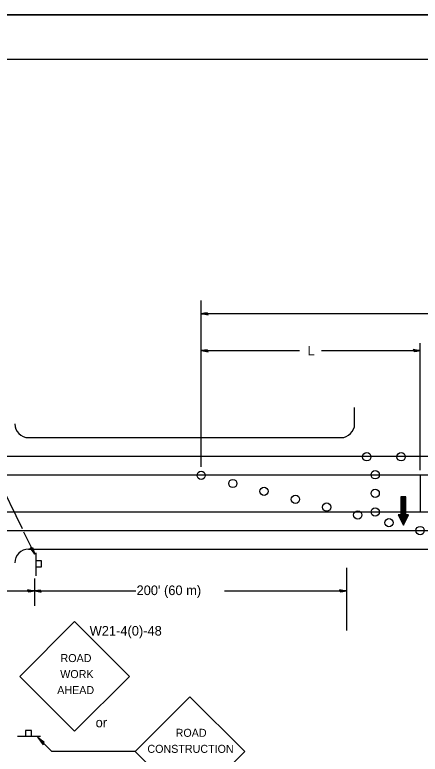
# Model space of a CAD drawing. Extents: x 92217 to 93577, y 75831 to 76271.
# Drawn here: x 92453.2 to 92544.3, y 76105.2 to 76271.4 of the extents above; entities that cross this region are included whole.
import ezdxf

# ---------------------------------------------------------------- set-up
doc = ezdxf.new("R2010")
doc.units = 0
for name, color, linetype in [('Design_PR_EOP', 7, 'Continuous'), ('Design_PR_Roadway Dimensions', 7, 'Continuous'), ('Level 48', 7, 'Continuous'), ('Level 7', 7, 'Continuous'), ('Sheets_50 Reference Boundary', 7, 'Continuous'), ('Sheets_General Details', 7, 'Continuous'), ('Sheets_Printer Plotting Border', 7, 'Continuous'), ('Stage_Construction Traffic Control', 7, 'Continuous'), ('Topo_PMK Symbols', 7, 'Continuous'), ('Topo_Traffic Sign', 7, 'Continuous')]:
    doc.layers.add(name, color=color, linetype=linetype)

msp = doc.modelspace()

# ---------------------------------------------------------------- linework, layer by layer
at = {"layer": 'Design_PR_EOP'}
for p, q in [((92529.59, 76179.45), (92529.59, 76183.14)), ((92456.3, 76176.36), (92526.51, 76176.36)), ((92456.3, 76151.29), (92593.06, 76151.29))]:
    msp.add_line(p, q, dxfattribs=at)
for centre, start, end in [((92456.3, 76179.45), 180, 270), ((92526.51, 76179.45), 270, 0), ((92456.3, 76148.21), 90, 180)]:
    msp.add_arc(centre, 3.09, start, end, dxfattribs=at)
at = {"layer": 'Design_PR_Roadway Dimensions'}
for p, q in [((92495.11, 76169.78), (92495.11, 76207.18)), ((92582.37, 76204.23), (92495.11, 76204.23)), ((92495.11, 76195.93), (92517.24, 76195.93)), ((92522.18, 76195.93), (92544.31, 76195.93)), ((92527.75, 76147.06), (92527.75, 76132.98)), ((92457.62, 76144.71), (92457.62, 76138.53)), ((92436.43, 76141.88), (92457.62, 76141.88)), ((92457.62, 76141.88), (92480.43, 76141.88)), ((92500.33, 76141.88), (92527.75, 76141.88))]:
    msp.add_line(p, q, dxfattribs=at)
for points in [[(92496.53, 76204.21), (92496.48, 76204.42), (92495.88, 76204.33), (92495.11, 76204.23), (92495.93, 76204.12), (92496.65, 76203.99), (92496.53, 76204.21), (92496.46, 76204.35), (92495.63, 76204.23), (92496.54, 76204.07), (92496.4, 76204.25), (92496.02, 76204.22), (92496.39, 76204.17)], [(92496.53, 76195.91), (92496.48, 76196.12), (92495.88, 76196.03), (92495.11, 76195.93), (92495.93, 76195.82), (92496.65, 76195.69), (92496.53, 76195.91), (92496.46, 76196.05), (92495.63, 76195.93), (92496.54, 76195.77), (92496.4, 76195.95), (92496.02, 76195.93), (92496.39, 76195.87)], [(92542.89, 76195.95), (92542.94, 76195.74), (92543.54, 76195.83), (92544.31, 76195.93), (92543.49, 76196.05), (92542.77, 76196.17), (92542.89, 76195.95), (92542.96, 76195.81), (92543.79, 76195.93), (92542.88, 76196.09), (92543.01, 76195.92), (92543.4, 76195.94), (92543.03, 76195.99)], [(92456.2, 76141.9), (92456.25, 76141.69), (92456.85, 76141.78), (92457.62, 76141.88), (92456.79, 76142), (92456.07, 76142.12), (92456.2, 76141.9), (92456.26, 76141.76), (92457.1, 76141.88), (92456.19, 76142.04), (92456.32, 76141.87), (92456.71, 76141.89), (92456.34, 76141.95)], [(92459.03, 76141.86), (92458.99, 76142.07), (92458.39, 76141.98), (92457.62, 76141.88), (92458.44, 76141.77), (92459.16, 76141.64), (92459.03, 76141.86), (92458.97, 76142), (92458.13, 76141.88), (92459.05, 76141.72), (92458.91, 76141.9), (92458.53, 76141.88), (92458.9, 76141.82)], [(92526.33, 76141.9), (92526.38, 76141.69), (92526.98, 76141.78), (92527.75, 76141.88), (92526.93, 76142), (92526.21, 76142.12), (92526.33, 76141.9), (92526.4, 76141.76), (92527.23, 76141.88), (92526.32, 76142.04), (92526.45, 76141.87), (92526.84, 76141.89), (92526.47, 76141.95)]]:
    msp.add_lwpolyline(points, dxfattribs=at)
at = {"layer": 'Level 48'}
msp.add_lwpolyline([(92217.4, 76271.44), (92897.4, 76271.44), (92897.4, 75831.44), (92217.4, 75831.44)], close=True, dxfattribs=at)
at = {"layer": 'Level 7'}
for p, q in [((92318.1, 76172.18), (92791.71, 76172.18)), ((92318.1, 76155.47), (92791.71, 76155.47))]:
    msp.add_line(p, q, dxfattribs=at)
at = {"layer": 'Sheets_50 Reference Boundary'}
msp.add_lwpolyline([(92257.4, 76261.43), (92887.4, 76261.43), (92887.4, 75861.44), (92257.4, 75861.44)], close=True, dxfattribs=at)
at = {"layer": 'Sheets_General Details'}
for p, q in [((92897.4, 76271.44), (92217.4, 76271.44)), ((92544.31, 76172.73), (92544.31, 76197.62)), ((92544.31, 76169.02), (92544.31, 76181.74))]:
    msp.add_line(p, q, dxfattribs=at)
msp.add_lwpolyline([(92257.4, 76261.44), (92887.4, 76261.44), (92887.4, 75841.44), (92257.4, 75841.44)], close=True, dxfattribs=at)
at = {"layer": 'Sheets_Printer Plotting Border'}
msp.add_lwpolyline([(92217.4, 75831.44), (92897.4, 75831.44), (92897.4, 76271.44), (92217.4, 76271.44)], close=True, dxfattribs=at)
at = {"layer": 'Stage_Construction Traffic Control'}
msp.add_line((92544.31, 76168.01), (92544.31, 76159.65), dxfattribs=at)
for centre in [(92532.32, 76172.06), (92540.04, 76172.06), (92495.11, 76167.88), (92534.22, 76168.01), (92502.22, 76166.05), (92509.23, 76164.29), (92534.22, 76163.83), (92516.29, 76162.49), (92523.3, 76160.74), (92534.22, 76159.65), (92530.3, 76158.98), (92537.31, 76157.23), (92544.31, 76155.47)]:
    msp.add_circle(centre, 0.926, dxfattribs=at)
at = {"layer": 'Topo_PMK Symbols'}
for p, q in [((92318.1, 76168.01), (92791.71, 76168.01)), ((92318.1, 76159.65), (92791.71, 76159.65))]:
    msp.add_line(p, q, dxfattribs=at)
for points in [[(92453.84, 76172.18), (92456.93, 76172.18)], [(92466.18, 76172.18), (92469.27, 76172.18)], [(92478.53, 76172.18), (92481.61, 76172.18)], [(92490.87, 76172.18), (92493.95, 76172.18)], [(92503.21, 76172.18), (92506.3, 76172.18)], [(92515.55, 76172.18), (92518.64, 76172.18)], [(92527.9, 76172.18), (92530.98, 76172.18)], [(92540.24, 76172.18), (92543.32, 76172.18)], [(92453.84, 76155.47), (92456.93, 76155.47)], [(92466.18, 76155.47), (92469.27, 76155.47)], [(92478.53, 76155.47), (92481.61, 76155.47)], [(92490.87, 76155.47), (92493.95, 76155.47)], [(92503.21, 76155.47), (92506.3, 76155.47)], [(92515.55, 76155.47), (92518.64, 76155.47)], [(92527.9, 76155.47), (92530.98, 76155.47)], [(92540.24, 76155.47), (92543.32, 76155.47)]]:
    msp.add_lwpolyline(points, dxfattribs=at)
at = {"layer": 'Topo_Traffic Sign'}
for p, q in [((92454.92, 76155.88), (92436.26, 76194.14)), ((92457.72, 76150.14), (92455.28, 76155.14)), ((92457.94, 76150.46), (92457.94, 76145.32)), ((92453.81, 76109.25), (92458.96, 76109.25)), ((92458.29, 76109.01), (92461.55, 76105.76)), ((92480.25, 76105.76), (92461.55, 76105.76))]:
    msp.add_line(p, q, dxfattribs=at)
for points in [[(92541.14, 76163.02), (92539.99, 76163.02), (92539.99, 76158.97), (92539.41, 76158.97), (92540.56, 76156.66), (92541.72, 76158.97), (92541.14, 76158.97), (92541.14, 76163.02)], [(92540.03, 76162.99), (92540.01, 76158.94), (92539.5, 76158.95), (92540.57, 76156.75), (92541.65, 76158.92), (92541.08, 76158.94), (92541.09, 76162.97), (92540.07, 76162.99), (92540.06, 76158.86), (92539.64, 76158.9), (92540.58, 76156.87), (92541.55, 76158.86), (92541.04, 76158.9), (92541.05, 76162.92), (92540.14, 76162.96), (92540.12, 76158.81), (92539.74, 76158.85), (92540.58, 76157.01), (92541.46, 76158.83), (92540.98, 76158.86), (92540.98, 76162.85), (92540.21, 76162.92), (92540.17, 76158.75), (92539.85, 76158.79), (92540.59, 76157.15), (92541.37, 76158.76), (92540.93, 76158.83), (92540.94, 76162.81), (92540.26, 76162.85), (92540.27, 76162.76), (92540.87, 76162.78), (92540.89, 76162.67), (92540.27, 76162.7), (92540.25, 76158.72), (92539.97, 76158.72), (92540.58, 76157.3), (92541.29, 76158.72), (92540.87, 76158.77), (92540.87, 76162.61), (92540.34, 76162.61), (92540.36, 76158.7), (92540.1, 76158.65), (92540.59, 76157.45), (92541.18, 76158.64), (92540.81, 76158.74), (92540.83, 76162.54), (92540.43, 76162.57), (92540.43, 76158.68), (92540.21, 76158.61), (92540.58, 76157.66), (92540.58, 76157.58), (92541.06, 76158.59), (92540.76, 76158.68), (92540.79, 76162.45), (92540.56, 76162.51), (92540.51, 76158.68), (92540.32, 76158.57), (92540.61, 76157.8), (92540.95, 76158.53), (92540.71, 76158.66), (92540.76, 76162.42), (92540.63, 76162.44), (92540.58, 76158.68), (92540.41, 76158.54), (92540.61, 76157.98), (92540.87, 76158.52), (92540.67, 76158.61), (92540.72, 76162.37), (92540.67, 76162.37), (92540.63, 76158.68), (92540.49, 76158.53), (92540.62, 76158.13), (92540.79, 76158.51), (92540.65, 76158.57), (92540.56, 76158.53), (92540.63, 76158.28), (92540.71, 76158.48), (92540.65, 76158.51), (92540.65, 76158.44), (92539.61, 76158.9), (92540.54, 76156.9), (92540.49, 76158.7), (92540.49, 76162.48), (92540.85, 76162.72), (92540.26, 76162.75), (92540.32, 76162.61), (92540.3, 76158.71), (92540.41, 76158.71), (92540.41, 76162.52)], [(92456.99, 76151.59), (92457.23, 76151.65), (92457.43, 76150.99), (92457.72, 76150.14), (92457.19, 76150.93), (92456.7, 76151.61), (92456.99, 76151.59), (92457.16, 76151.59), (92457.46, 76150.68), (92456.83, 76151.53), (92457.09, 76151.49), (92457.26, 76151.08), (92457.01, 76151.43)], [(92466.67, 76110.34), (92479.02, 76122.68), (92466.67, 76135.03), (92454.33, 76122.68), (92466.67, 76110.34)], [(92492.59, 76093.42), (92504.94, 76105.76), (92492.59, 76118.11), (92480.25, 76105.76), (92492.59, 76093.42)], [(92459.65, 76107.62), (92459.81, 76107.87), (92459.14, 76108.36), (92458.29, 76109.01), (92458.99, 76108.1), (92459.56, 76107.28), (92459.65, 76107.62), (92459.73, 76107.81), (92458.8, 76108.51), (92459.53, 76107.46), (92459.57, 76107.77), (92459.18, 76108.12), (92459.48, 76107.71)]]:
    msp.add_lwpolyline(points, dxfattribs=at)
for points in [[(92459.23, 76148.63), (92457.94, 76148.63), (92457.94, 76147.34), (92459.23, 76147.34)], [(92455.65, 76110.53), (92455.65, 76109.25), (92456.94, 76109.25), (92456.94, 76110.53)]]:
    msp.add_lwpolyline(points, close=True, dxfattribs=at)

# ---------------------------------------------------------------- texts
at = {"layer": 'Design_PR_Roadway Dimensions'}
for s, p in [('L', (92519.02, 76194.84)), ("200' (60 m)", (92480.58, 76140.96))]:
    msp.add_text(s, height=2.16, dxfattribs=at).set_placement(p)
at = {"layer": 'Topo_Traffic Sign'}
for s, height, p in [('W21-4(0)-48', 2.1597, (92470.04, 76131.85)), ('ROAD', 1.8, (92463.49, 76125.9)), ('WORK', 1.8, (92463.43, 76122.3)), ('AHEAD', 1.8, (92462.75, 76118.7)), ('or', 2.16, (92471.39, 76111.23))]:
    msp.add_text(s, height=height, dxfattribs=at).set_placement(p)
for s, height, p in [('ROAD', 1.8, (92489.37, 76109.09)), ('CONSTRUCTION', 1.7999, (92483.02, 76105.49))]:
    msp.add_text(s, height=height, rotation=0.0011, dxfattribs=at).set_placement(p)

doc.saveas('drawing.dxf')
